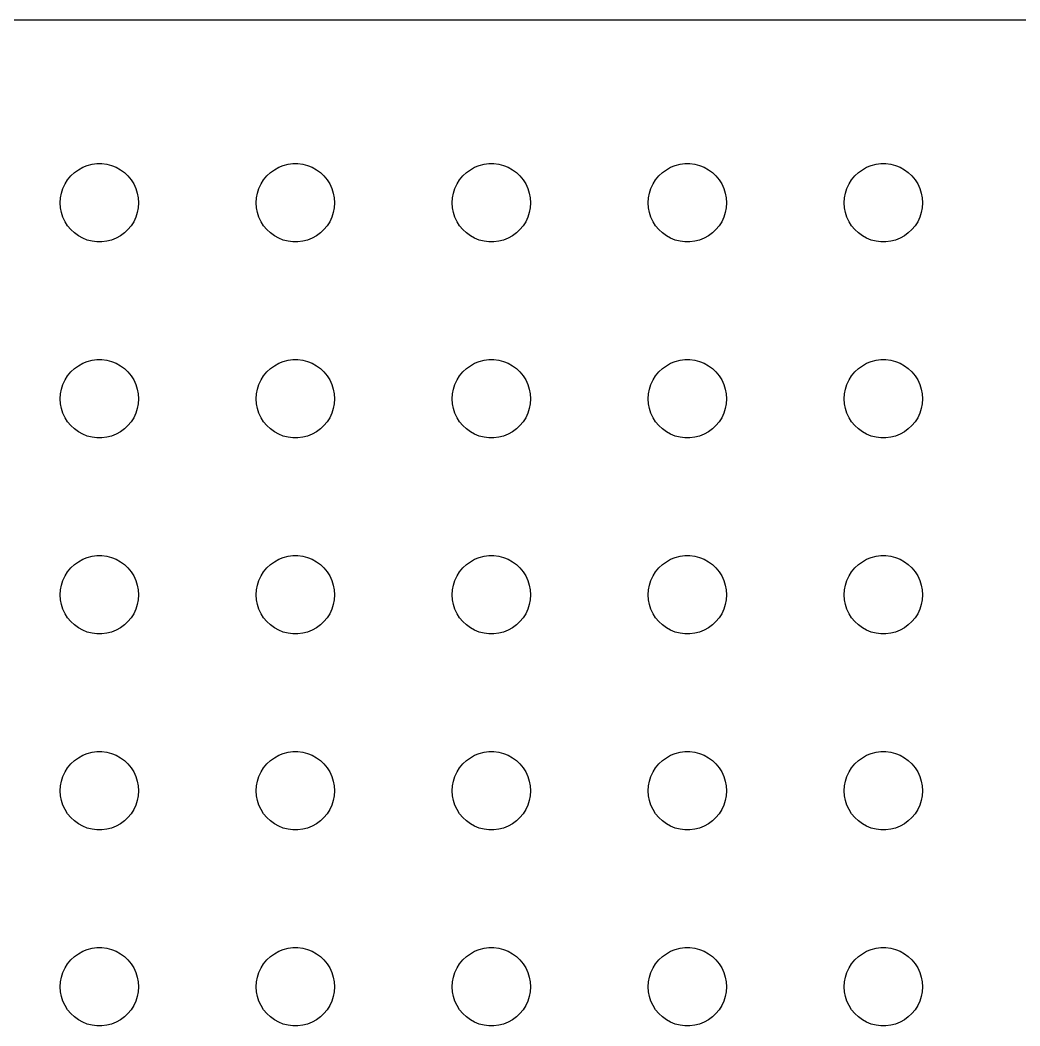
# Model space of a CAD drawing. Header units: metres. Extents: x -150 to 150, y -149 to 149.
# Drawn here: x 71.97 to 110.22, y 111 to 149.49 of the extents above; entities that cross this region are included whole.
import ezdxf

# ---------------------------------------------------------------- set-up
doc = ezdxf.new("R2010")
doc.units = ezdxf.units.M

msp = doc.modelspace()

# ---------------------------------------------------------------- linework, layer by layer
for p, q in [((144.814, 149.49), (-144.814, 149.49)), ((74.5365, 143.927), (74.7189, 143.973)), ((74.7189, 143.973), (74.9058, 143.997)), ((74.9058, 143.997), (75.0942, 143.997)), ((75.0942, 143.997), (75.2811, 143.973)), ((75.2811, 143.973), (75.4635, 143.927)), ((82.0365, 143.927), (82.2189, 143.973)), ((82.2189, 143.973), (82.4058, 143.997)), ((82.4058, 143.997), (82.5942, 143.997)), ((82.5942, 143.997), (82.7811, 143.973)), ((82.7811, 143.973), (82.9635, 143.927)), ((89.5365, 143.927), (89.7189, 143.973)), ((89.7189, 143.973), (89.9058, 143.997)), ((89.9058, 143.997), (90.0942, 143.997)), ((90.0942, 143.997), (90.2811, 143.973)), ((90.2811, 143.973), (90.4635, 143.927)), ((97.0365, 143.927), (97.2189, 143.973)), ((97.2189, 143.973), (97.4058, 143.997)), ((97.4058, 143.997), (97.5942, 143.997)), ((97.5942, 143.997), (97.7811, 143.973)), ((97.7811, 143.973), (97.9635, 143.927)), ((104.536, 143.927), (104.719, 143.973)), ((104.719, 143.973), (104.906, 143.997)), ((104.906, 143.997), (105.094, 143.997)), ((105.094, 143.997), (105.281, 143.973)), ((105.281, 143.973), (105.464, 143.927)), ((73.9065, 143.527), (74.0439, 143.656)), ((74.0439, 143.656), (74.1963, 143.766)), ((74.1963, 143.766), (74.3613, 143.857)), ((74.3613, 143.857), (74.5365, 143.927)), ((75.4635, 143.927), (75.6387, 143.857)), ((75.6387, 143.857), (75.8037, 143.766)), ((75.8037, 143.766), (75.9561, 143.656)), ((75.9561, 143.656), (76.0934, 143.527)), ((81.4065, 143.527), (81.5439, 143.656)), ((81.5439, 143.656), (81.6963, 143.766)), ((81.6963, 143.766), (81.8613, 143.857)), ((81.8613, 143.857), (82.0365, 143.927)), ((82.9635, 143.927), (83.1387, 143.857)), ((83.1387, 143.857), (83.3037, 143.766)), ((83.3037, 143.766), (83.4561, 143.656)), ((83.4561, 143.656), (83.5934, 143.527)), ((88.9065, 143.527), (89.0439, 143.656)), ((89.0439, 143.656), (89.1963, 143.766)), ((89.1963, 143.766), (89.3613, 143.857)), ((89.3613, 143.857), (89.5365, 143.927)), ((90.4635, 143.927), (90.6387, 143.857)), ((90.6387, 143.857), (90.8037, 143.766)), ((90.8037, 143.766), (90.9561, 143.656)), ((90.9561, 143.656), (91.0934, 143.527)), ((96.4065, 143.527), (96.5439, 143.656)), ((96.5439, 143.656), (96.6963, 143.766)), ((96.6963, 143.766), (96.8613, 143.857)), ((96.8613, 143.857), (97.0365, 143.927)), ((97.9635, 143.927), (98.1387, 143.857)), ((98.1387, 143.857), (98.3037, 143.766)), ((98.3037, 143.766), (98.4561, 143.656)), ((98.4561, 143.656), (98.5934, 143.527)), ((103.907, 143.527), (104.044, 143.656)), ((104.044, 143.656), (104.196, 143.766)), ((104.196, 143.766), (104.361, 143.857)), ((104.361, 143.857), (104.536, 143.927)), ((105.464, 143.927), (105.639, 143.857)), ((105.639, 143.857), (105.804, 143.766)), ((105.804, 143.766), (105.956, 143.656)), ((105.956, 143.656), (106.093, 143.527)), ((73.6053, 143.052), (73.6855, 143.223)), ((73.6855, 143.223), (73.7865, 143.382)), ((73.7865, 143.382), (73.9065, 143.527)), ((76.0934, 143.527), (76.2135, 143.382)), ((76.2135, 143.382), (76.3145, 143.223)), ((76.3145, 143.223), (76.3947, 143.052)), ((81.1053, 143.052), (81.1855, 143.223)), ((81.1855, 143.223), (81.2865, 143.382)), ((81.2865, 143.382), (81.4065, 143.527)), ((83.5934, 143.527), (83.7135, 143.382)), ((83.7135, 143.382), (83.8145, 143.223)), ((83.8145, 143.223), (83.8947, 143.052)), ((88.6053, 143.052), (88.6855, 143.223)), ((88.6855, 143.223), (88.7865, 143.382)), ((88.7865, 143.382), (88.9065, 143.527)), ((91.0934, 143.527), (91.2135, 143.382)), ((91.2135, 143.382), (91.3145, 143.223)), ((91.3145, 143.223), (91.3947, 143.052)), ((96.1053, 143.052), (96.1855, 143.223)), ((96.1855, 143.223), (96.2865, 143.382)), ((96.2865, 143.382), (96.4065, 143.527)), ((98.5934, 143.527), (98.7135, 143.382)), ((98.7135, 143.382), (98.8145, 143.223)), ((98.8145, 143.223), (98.8947, 143.052)), ((103.605, 143.052), (103.686, 143.223)), ((103.686, 143.223), (103.786, 143.382)), ((103.786, 143.382), (103.907, 143.527)), ((106.093, 143.527), (106.214, 143.382)), ((106.214, 143.382), (106.314, 143.223)), ((106.314, 143.223), (106.395, 143.052)), ((73.5118, 142.688), (73.5471, 142.873)), ((73.5471, 142.873), (73.6053, 143.052)), ((76.3947, 143.052), (76.4529, 142.873)), ((76.4529, 142.873), (76.4882, 142.688)), ((81.0118, 142.688), (81.0471, 142.873)), ((81.0471, 142.873), (81.1053, 143.052)), ((83.8947, 143.052), (83.9529, 142.873)), ((83.9529, 142.873), (83.9882, 142.688)), ((88.5118, 142.688), (88.5471, 142.873)), ((88.5471, 142.873), (88.6053, 143.052)), ((91.3947, 143.052), (91.4529, 142.873)), ((91.4529, 142.873), (91.4882, 142.688)), ((96.0118, 142.688), (96.0471, 142.873)), ((96.0471, 142.873), (96.1053, 143.052)), ((98.8947, 143.052), (98.9529, 142.873)), ((98.9529, 142.873), (98.9882, 142.688)), ((103.512, 142.688), (103.547, 142.873)), ((103.547, 142.873), (103.605, 143.052)), ((106.395, 143.052), (106.453, 142.873)), ((106.453, 142.873), (106.488, 142.688)), ((73.5, 142.5), (73.5118, 142.688)), ((73.5118, 142.312), (73.5, 142.5)), ((76.4882, 142.688), (76.5, 142.5)), ((76.5, 142.5), (76.4882, 142.312)), ((81, 142.5), (81.0118, 142.688)), ((81.0118, 142.312), (81, 142.5)), ((83.9882, 142.688), (84, 142.5)), ((84, 142.5), (83.9882, 142.312)), ((88.5, 142.5), (88.5118, 142.688)), ((88.5118, 142.312), (88.5, 142.5)), ((91.4882, 142.688), (91.5, 142.5)), ((91.5, 142.5), (91.4882, 142.312)), ((96, 142.5), (96.0118, 142.688)), ((96.0118, 142.312), (96, 142.5)), ((98.9882, 142.688), (99, 142.5)), ((99, 142.5), (98.9882, 142.312)), ((103.5, 142.5), (103.512, 142.688)), ((103.512, 142.312), (103.5, 142.5)), ((106.488, 142.688), (106.5, 142.5)), ((106.5, 142.5), (106.488, 142.312)), ((73.5471, 142.127), (73.5118, 142.312)), ((73.6053, 141.948), (73.5471, 142.127)), ((76.4529, 142.127), (76.3947, 141.948)), ((76.4882, 142.312), (76.4529, 142.127)), ((81.0471, 142.127), (81.0118, 142.312)), ((81.1053, 141.948), (81.0471, 142.127)), ((83.9529, 142.127), (83.8947, 141.948)), ((83.9882, 142.312), (83.9529, 142.127)), ((88.5471, 142.127), (88.5118, 142.312)), ((88.6053, 141.948), (88.5471, 142.127)), ((91.4529, 142.127), (91.3947, 141.948)), ((91.4882, 142.312), (91.4529, 142.127)), ((96.0471, 142.127), (96.0118, 142.312)), ((96.1053, 141.948), (96.0471, 142.127)), ((98.9529, 142.127), (98.8947, 141.948)), ((98.9882, 142.312), (98.9529, 142.127)), ((103.547, 142.127), (103.512, 142.312)), ((103.605, 141.948), (103.547, 142.127)), ((106.453, 142.127), (106.395, 141.948)), ((106.488, 142.312), (106.453, 142.127)), ((73.6855, 141.777), (73.6053, 141.948)), ((73.7865, 141.618), (73.6855, 141.777)), ((76.3145, 141.777), (76.2135, 141.618)), ((76.3947, 141.948), (76.3145, 141.777)), ((81.1855, 141.777), (81.1053, 141.948)), ((81.2865, 141.618), (81.1855, 141.777)), ((83.8145, 141.777), (83.7135, 141.618)), ((83.8947, 141.948), (83.8145, 141.777)), ((88.6855, 141.777), (88.6053, 141.948)), ((88.7865, 141.618), (88.6855, 141.777)), ((91.3145, 141.777), (91.2135, 141.618)), ((91.3947, 141.948), (91.3145, 141.777)), ((96.1855, 141.777), (96.1053, 141.948)), ((96.2865, 141.618), (96.1855, 141.777)), ((98.8145, 141.777), (98.7135, 141.618)), ((98.8947, 141.948), (98.8145, 141.777)), ((103.686, 141.777), (103.605, 141.948)), ((103.786, 141.618), (103.686, 141.777)), ((106.314, 141.777), (106.214, 141.618)), ((106.395, 141.948), (106.314, 141.777)), ((73.9065, 141.473), (73.7865, 141.618)), ((74.0439, 141.344), (73.9065, 141.473)), ((74.1963, 141.234), (74.0439, 141.344)), ((75.9561, 141.344), (75.8037, 141.234)), ((76.0934, 141.473), (75.9561, 141.344)), ((76.2135, 141.618), (76.0934, 141.473)), ((81.4065, 141.473), (81.2865, 141.618)), ((81.5439, 141.344), (81.4065, 141.473)), ((81.6963, 141.234), (81.5439, 141.344)), ((83.4561, 141.344), (83.3037, 141.234)), ((83.5934, 141.473), (83.4561, 141.344)), ((83.7135, 141.618), (83.5934, 141.473)), ((88.9065, 141.473), (88.7865, 141.618)), ((89.0439, 141.344), (88.9065, 141.473)), ((89.1963, 141.234), (89.0439, 141.344)), ((90.9561, 141.344), (90.8037, 141.234)), ((91.0934, 141.473), (90.9561, 141.344)), ((91.2135, 141.618), (91.0934, 141.473)), ((96.4065, 141.473), (96.2865, 141.618)), ((96.5439, 141.344), (96.4065, 141.473)), ((96.6963, 141.234), (96.5439, 141.344)), ((98.4561, 141.344), (98.3037, 141.234)), ((98.5934, 141.473), (98.4561, 141.344)), ((98.7135, 141.618), (98.5934, 141.473)), ((103.907, 141.473), (103.786, 141.618)), ((104.044, 141.344), (103.907, 141.473)), ((104.196, 141.234), (104.044, 141.344)), ((105.956, 141.344), (105.804, 141.234)), ((106.093, 141.473), (105.956, 141.344)), ((106.214, 141.618), (106.093, 141.473)), ((74.3613, 141.143), (74.1963, 141.234)), ((74.5365, 141.073), (74.3613, 141.143)), ((74.7189, 141.027), (74.5365, 141.073)), ((74.9058, 141.003), (74.7189, 141.027)), ((75.0942, 141.003), (74.9058, 141.003)), ((75.2811, 141.027), (75.0942, 141.003)), ((75.4635, 141.073), (75.2811, 141.027)), ((75.6387, 141.143), (75.4635, 141.073)), ((75.8037, 141.234), (75.6387, 141.143)), ((81.8613, 141.143), (81.6963, 141.234)), ((82.0365, 141.073), (81.8613, 141.143)), ((82.2189, 141.027), (82.0365, 141.073)), ((82.4058, 141.003), (82.2189, 141.027)), ((82.5942, 141.003), (82.4058, 141.003)), ((82.7811, 141.027), (82.5942, 141.003)), ((82.9635, 141.073), (82.7811, 141.027)), ((83.1387, 141.143), (82.9635, 141.073)), ((83.3037, 141.234), (83.1387, 141.143)), ((89.3613, 141.143), (89.1963, 141.234)), ((89.5365, 141.073), (89.3613, 141.143)), ((89.7189, 141.027), (89.5365, 141.073)), ((89.9058, 141.003), (89.7189, 141.027)), ((90.0942, 141.003), (89.9058, 141.003)), ((90.2811, 141.027), (90.0942, 141.003)), ((90.4635, 141.073), (90.2811, 141.027)), ((90.6387, 141.143), (90.4635, 141.073)), ((90.8037, 141.234), (90.6387, 141.143)), ((96.8613, 141.143), (96.6963, 141.234)), ((97.0365, 141.073), (96.8613, 141.143)), ((97.2189, 141.027), (97.0365, 141.073)), ((97.4058, 141.003), (97.2189, 141.027)), ((97.5942, 141.003), (97.4058, 141.003)), ((97.7811, 141.027), (97.5942, 141.003)), ((97.9635, 141.073), (97.7811, 141.027)), ((98.1387, 141.143), (97.9635, 141.073)), ((98.3037, 141.234), (98.1387, 141.143)), ((104.361, 141.143), (104.196, 141.234)), ((104.536, 141.073), (104.361, 141.143)), ((104.719, 141.027), (104.536, 141.073)), ((104.906, 141.003), (104.719, 141.027)), ((105.094, 141.003), (104.906, 141.003)), ((105.281, 141.027), (105.094, 141.003)), ((105.464, 141.073), (105.281, 141.027)), ((105.639, 141.143), (105.464, 141.073)), ((105.804, 141.234), (105.639, 141.143)), ((74.0439, 136.156), (74.1963, 136.266)), ((74.1963, 136.266), (74.3613, 136.357)), ((74.3613, 136.357), (74.5365, 136.427)), ((74.5365, 136.427), (74.7189, 136.473)), ((74.7189, 136.473), (74.9058, 136.497)), ((74.9058, 136.497), (75.0942, 136.497)), ((75.0942, 136.497), (75.2811, 136.473)), ((75.2811, 136.473), (75.4635, 136.427)), ((75.4635, 136.427), (75.6387, 136.357)), ((75.6387, 136.357), (75.8037, 136.266)), ((75.8037, 136.266), (75.9561, 136.156)), ((81.5439, 136.156), (81.6963, 136.266)), ((81.6963, 136.266), (81.8613, 136.357)), ((81.8613, 136.357), (82.0365, 136.427)), ((82.0365, 136.427), (82.2189, 136.473)), ((82.2189, 136.473), (82.4058, 136.497)), ((82.4058, 136.497), (82.5942, 136.497)), ((82.5942, 136.497), (82.7811, 136.473)), ((82.7811, 136.473), (82.9635, 136.427)), ((82.9635, 136.427), (83.1387, 136.357)), ((83.1387, 136.357), (83.3037, 136.266)), ((83.3037, 136.266), (83.4561, 136.156)), ((89.0439, 136.156), (89.1963, 136.266)), ((89.1963, 136.266), (89.3613, 136.357)), ((89.3613, 136.357), (89.5365, 136.427)), ((89.5365, 136.427), (89.7189, 136.473)), ((89.7189, 136.473), (89.9058, 136.497)), ((89.9058, 136.497), (90.0942, 136.497)), ((90.0942, 136.497), (90.2811, 136.473)), ((90.2811, 136.473), (90.4635, 136.427)), ((90.4635, 136.427), (90.6387, 136.357)), ((90.6387, 136.357), (90.8037, 136.266)), ((90.8037, 136.266), (90.9561, 136.156)), ((96.5439, 136.156), (96.6963, 136.266)), ((96.6963, 136.266), (96.8613, 136.357)), ((96.8613, 136.357), (97.0365, 136.427)), ((97.0365, 136.427), (97.2189, 136.473)), ((97.2189, 136.473), (97.4058, 136.497)), ((97.4058, 136.497), (97.5942, 136.497)), ((97.5942, 136.497), (97.7811, 136.473)), ((97.7811, 136.473), (97.9635, 136.427)), ((97.9635, 136.427), (98.1387, 136.357)), ((98.1387, 136.357), (98.3037, 136.266)), ((98.3037, 136.266), (98.4561, 136.156)), ((104.044, 136.156), (104.196, 136.266)), ((104.196, 136.266), (104.361, 136.357)), ((104.361, 136.357), (104.536, 136.427)), ((104.536, 136.427), (104.719, 136.473)), ((104.719, 136.473), (104.906, 136.497)), ((104.906, 136.497), (105.094, 136.497)), ((105.094, 136.497), (105.281, 136.473)), ((105.281, 136.473), (105.464, 136.427)), ((105.464, 136.427), (105.639, 136.357)), ((105.639, 136.357), (105.804, 136.266)), ((105.804, 136.266), (105.956, 136.156)), ((73.6855, 135.723), (73.7865, 135.882)), ((73.7865, 135.882), (73.9065, 136.027)), ((73.9065, 136.027), (74.0439, 136.156)), ((75.9561, 136.156), (76.0934, 136.027)), ((76.0934, 136.027), (76.2135, 135.882)), ((76.2135, 135.882), (76.3145, 135.723)), ((81.1855, 135.723), (81.2865, 135.882)), ((81.2865, 135.882), (81.4065, 136.027)), ((81.4065, 136.027), (81.5439, 136.156)), ((83.4561, 136.156), (83.5934, 136.027)), ((83.5934, 136.027), (83.7135, 135.882)), ((83.7135, 135.882), (83.8145, 135.723)), ((88.6855, 135.723), (88.7865, 135.882)), ((88.7865, 135.882), (88.9065, 136.027)), ((88.9065, 136.027), (89.0439, 136.156)), ((90.9561, 136.156), (91.0934, 136.027)), ((91.0934, 136.027), (91.2135, 135.882)), ((91.2135, 135.882), (91.3145, 135.723)), ((96.1855, 135.723), (96.2865, 135.882)), ((96.2865, 135.882), (96.4065, 136.027)), ((96.4065, 136.027), (96.5439, 136.156)), ((98.4561, 136.156), (98.5934, 136.027)), ((98.5934, 136.027), (98.7135, 135.882)), ((98.7135, 135.882), (98.8145, 135.723)), ((103.686, 135.723), (103.786, 135.882)), ((103.786, 135.882), (103.907, 136.027)), ((103.907, 136.027), (104.044, 136.156)), ((105.956, 136.156), (106.093, 136.027)), ((106.093, 136.027), (106.214, 135.882)), ((106.214, 135.882), (106.314, 135.723)), ((73.5471, 135.373), (73.6053, 135.552)), ((73.6053, 135.552), (73.6855, 135.723)), ((76.3145, 135.723), (76.3947, 135.552)), ((76.3947, 135.552), (76.4529, 135.373)), ((81.0471, 135.373), (81.1053, 135.552)), ((81.1053, 135.552), (81.1855, 135.723)), ((83.8145, 135.723), (83.8947, 135.552)), ((83.8947, 135.552), (83.9529, 135.373)), ((88.5471, 135.373), (88.6053, 135.552)), ((88.6053, 135.552), (88.6855, 135.723)), ((91.3145, 135.723), (91.3947, 135.552)), ((91.3947, 135.552), (91.4529, 135.373)), ((96.0471, 135.373), (96.1053, 135.552)), ((96.1053, 135.552), (96.1855, 135.723)), ((98.8145, 135.723), (98.8947, 135.552)), ((98.8947, 135.552), (98.9529, 135.373)), ((103.547, 135.373), (103.605, 135.552)), ((103.605, 135.552), (103.686, 135.723)), ((106.314, 135.723), (106.395, 135.552)), ((106.395, 135.552), (106.453, 135.373)), ((73.5, 135), (73.5118, 135.188)), ((73.5118, 135.188), (73.5471, 135.373)), ((76.4529, 135.373), (76.4882, 135.188)), ((76.4882, 135.188), (76.5, 135)), ((81, 135), (81.0118, 135.188)), ((81.0118, 135.188), (81.0471, 135.373)), ((83.9529, 135.373), (83.9882, 135.188)), ((83.9882, 135.188), (84, 135)), ((88.5, 135), (88.5118, 135.188)), ((88.5118, 135.188), (88.5471, 135.373)), ((91.4529, 135.373), (91.4882, 135.188)), ((91.4882, 135.188), (91.5, 135)), ((96, 135), (96.0118, 135.188)), ((96.0118, 135.188), (96.0471, 135.373)), ((98.9529, 135.373), (98.9882, 135.188)), ((98.9882, 135.188), (99, 135)), ((103.5, 135), (103.512, 135.188)), ((103.512, 135.188), (103.547, 135.373)), ((106.453, 135.373), (106.488, 135.188)), ((106.488, 135.188), (106.5, 135)), ((73.5118, 134.812), (73.5, 135)), ((73.5471, 134.627), (73.5118, 134.812)), ((76.4882, 134.812), (76.4529, 134.627)), ((76.5, 135), (76.4882, 134.812)), ((81.0118, 134.812), (81, 135)), ((81.0471, 134.627), (81.0118, 134.812)), ((83.9882, 134.812), (83.9529, 134.627)), ((84, 135), (83.9882, 134.812)), ((88.5118, 134.812), (88.5, 135)), ((88.5471, 134.627), (88.5118, 134.812)), ((91.4882, 134.812), (91.4529, 134.627)), ((91.5, 135), (91.4882, 134.812)), ((96.0118, 134.812), (96, 135)), ((96.0471, 134.627), (96.0118, 134.812)), ((98.9882, 134.812), (98.9529, 134.627)), ((99, 135), (98.9882, 134.812)), ((103.512, 134.812), (103.5, 135)), ((103.547, 134.627), (103.512, 134.812)), ((106.488, 134.812), (106.453, 134.627)), ((106.5, 135), (106.488, 134.812)), ((73.6053, 134.448), (73.5471, 134.627)), ((73.6855, 134.277), (73.6053, 134.448)), ((76.3947, 134.448), (76.3145, 134.277)), ((76.4529, 134.627), (76.3947, 134.448)), ((81.1053, 134.448), (81.0471, 134.627)), ((81.1855, 134.277), (81.1053, 134.448)), ((83.8947, 134.448), (83.8145, 134.277)), ((83.9529, 134.627), (83.8947, 134.448)), ((88.6053, 134.448), (88.5471, 134.627)), ((88.6855, 134.277), (88.6053, 134.448)), ((91.3947, 134.448), (91.3145, 134.277)), ((91.4529, 134.627), (91.3947, 134.448)), ((96.1053, 134.448), (96.0471, 134.627)), ((96.1855, 134.277), (96.1053, 134.448)), ((98.8947, 134.448), (98.8145, 134.277)), ((98.9529, 134.627), (98.8947, 134.448)), ((103.605, 134.448), (103.547, 134.627)), ((103.686, 134.277), (103.605, 134.448)), ((106.395, 134.448), (106.314, 134.277)), ((106.453, 134.627), (106.395, 134.448)), ((73.7865, 134.118), (73.6855, 134.277)), ((73.9065, 133.973), (73.7865, 134.118)), ((74.0439, 133.844), (73.9065, 133.973)), ((76.0934, 133.973), (75.9561, 133.844)), ((76.2135, 134.118), (76.0934, 133.973)), ((76.3145, 134.277), (76.2135, 134.118)), ((81.2865, 134.118), (81.1855, 134.277)), ((81.4065, 133.973), (81.2865, 134.118)), ((81.5439, 133.844), (81.4065, 133.973)), ((83.5934, 133.973), (83.4561, 133.844)), ((83.7135, 134.118), (83.5934, 133.973)), ((83.8145, 134.277), (83.7135, 134.118)), ((88.7865, 134.118), (88.6855, 134.277)), ((88.9065, 133.973), (88.7865, 134.118)), ((89.0439, 133.844), (88.9065, 133.973)), ((91.0934, 133.973), (90.9561, 133.844)), ((91.2135, 134.118), (91.0934, 133.973)), ((91.3145, 134.277), (91.2135, 134.118)), ((96.2865, 134.118), (96.1855, 134.277)), ((96.4065, 133.973), (96.2865, 134.118)), ((96.5439, 133.844), (96.4065, 133.973)), ((98.5934, 133.973), (98.4561, 133.844)), ((98.7135, 134.118), (98.5934, 133.973)), ((98.8145, 134.277), (98.7135, 134.118)), ((103.786, 134.118), (103.686, 134.277)), ((103.907, 133.973), (103.786, 134.118)), ((104.044, 133.844), (103.907, 133.973)), ((106.093, 133.973), (105.956, 133.844)), ((106.214, 134.118), (106.093, 133.973)), ((106.314, 134.277), (106.214, 134.118)), ((74.1963, 133.734), (74.0439, 133.844)), ((74.3613, 133.643), (74.1963, 133.734)), ((74.5365, 133.573), (74.3613, 133.643)), ((74.7189, 133.527), (74.5365, 133.573)), ((75.4635, 133.573), (75.2811, 133.527)), ((75.6387, 133.643), (75.4635, 133.573)), ((75.8037, 133.734), (75.6387, 133.643)), ((75.9561, 133.844), (75.8037, 133.734)), ((81.6963, 133.734), (81.5439, 133.844)), ((81.8613, 133.643), (81.6963, 133.734)), ((82.0365, 133.573), (81.8613, 133.643)), ((82.2189, 133.527), (82.0365, 133.573)), ((82.9635, 133.573), (82.7811, 133.527)), ((83.1387, 133.643), (82.9635, 133.573)), ((83.3037, 133.734), (83.1387, 133.643)), ((83.4561, 133.844), (83.3037, 133.734)), ((89.1963, 133.734), (89.0439, 133.844)), ((89.3613, 133.643), (89.1963, 133.734)), ((89.5365, 133.573), (89.3613, 133.643)), ((89.7189, 133.527), (89.5365, 133.573)), ((90.4635, 133.573), (90.2811, 133.527)), ((90.6387, 133.643), (90.4635, 133.573)), ((90.8037, 133.734), (90.6387, 133.643)), ((90.9561, 133.844), (90.8037, 133.734)), ((96.6963, 133.734), (96.5439, 133.844)), ((96.8613, 133.643), (96.6963, 133.734)), ((97.0365, 133.573), (96.8613, 133.643)), ((97.2189, 133.527), (97.0365, 133.573)), ((97.9635, 133.573), (97.7811, 133.527)), ((98.1387, 133.643), (97.9635, 133.573)), ((98.3037, 133.734), (98.1387, 133.643)), ((98.4561, 133.844), (98.3037, 133.734)), ((104.196, 133.734), (104.044, 133.844)), ((104.361, 133.643), (104.196, 133.734)), ((104.536, 133.573), (104.361, 133.643)), ((104.719, 133.527), (104.536, 133.573)), ((105.464, 133.573), (105.281, 133.527)), ((105.639, 133.643), (105.464, 133.573)), ((105.804, 133.734), (105.639, 133.643)), ((105.956, 133.844), (105.804, 133.734)), ((74.9058, 133.503), (74.7189, 133.527)), ((75.0942, 133.503), (74.9058, 133.503)), ((75.2811, 133.527), (75.0942, 133.503)), ((82.4058, 133.503), (82.2189, 133.527)), ((82.5942, 133.503), (82.4058, 133.503)), ((82.7811, 133.527), (82.5942, 133.503)), ((89.9058, 133.503), (89.7189, 133.527)), ((90.0942, 133.503), (89.9058, 133.503)), ((90.2811, 133.527), (90.0942, 133.503)), ((97.4058, 133.503), (97.2189, 133.527)), ((97.5942, 133.503), (97.4058, 133.503)), ((97.7811, 133.527), (97.5942, 133.503)), ((104.906, 133.503), (104.719, 133.527)), ((105.094, 133.503), (104.906, 133.503)), ((105.281, 133.527), (105.094, 133.503)), ((74.5365, 128.927), (74.7189, 128.973)), ((74.7189, 128.973), (74.9058, 128.997)), ((74.9058, 128.997), (75.0942, 128.997)), ((75.0942, 128.997), (75.2811, 128.973)), ((75.2811, 128.973), (75.4635, 128.927)), ((82.0365, 128.927), (82.2189, 128.973)), ((82.2189, 128.973), (82.4058, 128.997)), ((82.4058, 128.997), (82.5942, 128.997)), ((82.5942, 128.997), (82.7811, 128.973)), ((82.7811, 128.973), (82.9635, 128.927)), ((89.5365, 128.927), (89.7189, 128.973)), ((89.7189, 128.973), (89.9058, 128.997)), ((89.9058, 128.997), (90.0942, 128.997)), ((90.0942, 128.997), (90.2811, 128.973)), ((90.2811, 128.973), (90.4635, 128.927)), ((97.0365, 128.927), (97.2189, 128.973)), ((97.2189, 128.973), (97.4058, 128.997)), ((97.4058, 128.997), (97.5942, 128.997)), ((97.5942, 128.997), (97.7811, 128.973)), ((97.7811, 128.973), (97.9635, 128.927)), ((104.536, 128.927), (104.719, 128.973)), ((104.719, 128.973), (104.906, 128.997)), ((104.906, 128.997), (105.094, 128.997)), ((105.094, 128.997), (105.281, 128.973)), ((105.281, 128.973), (105.464, 128.927)), ((73.9065, 128.527), (74.0439, 128.656)), ((74.0439, 128.656), (74.1963, 128.766)), ((74.1963, 128.766), (74.3613, 128.857)), ((74.3613, 128.857), (74.5365, 128.927)), ((75.4635, 128.927), (75.6387, 128.857)), ((75.6387, 128.857), (75.8037, 128.766)), ((75.8037, 128.766), (75.9561, 128.656)), ((75.9561, 128.656), (76.0934, 128.527)), ((81.4065, 128.527), (81.5439, 128.656)), ((81.5439, 128.656), (81.6963, 128.766)), ((81.6963, 128.766), (81.8613, 128.857)), ((81.8613, 128.857), (82.0365, 128.927)), ((82.9635, 128.927), (83.1387, 128.857)), ((83.1387, 128.857), (83.3037, 128.766)), ((83.3037, 128.766), (83.4561, 128.656)), ((83.4561, 128.656), (83.5934, 128.527)), ((88.9065, 128.527), (89.0439, 128.656)), ((89.0439, 128.656), (89.1963, 128.766)), ((89.1963, 128.766), (89.3613, 128.857)), ((89.3613, 128.857), (89.5365, 128.927)), ((90.4635, 128.927), (90.6387, 128.857)), ((90.6387, 128.857), (90.8037, 128.766)), ((90.8037, 128.766), (90.9561, 128.656)), ((90.9561, 128.656), (91.0934, 128.527)), ((96.4065, 128.527), (96.5439, 128.656)), ((96.5439, 128.656), (96.6963, 128.766)), ((96.6963, 128.766), (96.8613, 128.857)), ((96.8613, 128.857), (97.0365, 128.927)), ((97.9635, 128.927), (98.1387, 128.857)), ((98.1387, 128.857), (98.3037, 128.766)), ((98.3037, 128.766), (98.4561, 128.656)), ((98.4561, 128.656), (98.5934, 128.527)), ((103.907, 128.527), (104.044, 128.656)), ((104.044, 128.656), (104.196, 128.766)), ((104.196, 128.766), (104.361, 128.857)), ((104.361, 128.857), (104.536, 128.927)), ((105.464, 128.927), (105.639, 128.857)), ((105.639, 128.857), (105.804, 128.766)), ((105.804, 128.766), (105.956, 128.656)), ((105.956, 128.656), (106.093, 128.527)), ((73.6053, 128.052), (73.6855, 128.223)), ((73.6855, 128.223), (73.7865, 128.382)), ((73.7865, 128.382), (73.9065, 128.527)), ((76.0934, 128.527), (76.2135, 128.382)), ((76.2135, 128.382), (76.3145, 128.223)), ((76.3145, 128.223), (76.3947, 128.052)), ((81.1053, 128.052), (81.1855, 128.223)), ((81.1855, 128.223), (81.2865, 128.382)), ((81.2865, 128.382), (81.4065, 128.527)), ((83.5934, 128.527), (83.7135, 128.382)), ((83.7135, 128.382), (83.8145, 128.223)), ((83.8145, 128.223), (83.8947, 128.052)), ((88.6053, 128.052), (88.6855, 128.223)), ((88.6855, 128.223), (88.7865, 128.382)), ((88.7865, 128.382), (88.9065, 128.527)), ((91.0934, 128.527), (91.2135, 128.382)), ((91.2135, 128.382), (91.3145, 128.223)), ((91.3145, 128.223), (91.3947, 128.052)), ((96.1053, 128.052), (96.1855, 128.223)), ((96.1855, 128.223), (96.2865, 128.382)), ((96.2865, 128.382), (96.4065, 128.527)), ((98.5934, 128.527), (98.7135, 128.382)), ((98.7135, 128.382), (98.8145, 128.223)), ((98.8145, 128.223), (98.8947, 128.052)), ((103.605, 128.052), (103.686, 128.223)), ((103.686, 128.223), (103.786, 128.382)), ((103.786, 128.382), (103.907, 128.527)), ((106.093, 128.527), (106.214, 128.382)), ((106.214, 128.382), (106.314, 128.223)), ((106.314, 128.223), (106.395, 128.052)), ((73.5118, 127.688), (73.5471, 127.873)), ((73.5471, 127.873), (73.6053, 128.052)), ((76.3947, 128.052), (76.4529, 127.873)), ((76.4529, 127.873), (76.4882, 127.688)), ((81.0118, 127.688), (81.0471, 127.873)), ((81.0471, 127.873), (81.1053, 128.052)), ((83.8947, 128.052), (83.9529, 127.873)), ((83.9529, 127.873), (83.9882, 127.688)), ((88.5118, 127.688), (88.5471, 127.873)), ((88.5471, 127.873), (88.6053, 128.052)), ((91.3947, 128.052), (91.4529, 127.873)), ((91.4529, 127.873), (91.4882, 127.688)), ((96.0118, 127.688), (96.0471, 127.873)), ((96.0471, 127.873), (96.1053, 128.052)), ((98.8947, 128.052), (98.9529, 127.873)), ((98.9529, 127.873), (98.9882, 127.688)), ((103.512, 127.688), (103.547, 127.873)), ((103.547, 127.873), (103.605, 128.052)), ((106.395, 128.052), (106.453, 127.873)), ((106.453, 127.873), (106.488, 127.688)), ((73.5, 127.5), (73.5118, 127.688)), ((73.5118, 127.312), (73.5, 127.5)), ((76.4882, 127.688), (76.5, 127.5)), ((76.5, 127.5), (76.4882, 127.312)), ((81, 127.5), (81.0118, 127.688)), ((81.0118, 127.312), (81, 127.5)), ((83.9882, 127.688), (84, 127.5)), ((84, 127.5), (83.9882, 127.312)), ((88.5, 127.5), (88.5118, 127.688)), ((88.5118, 127.312), (88.5, 127.5)), ((91.4882, 127.688), (91.5, 127.5)), ((91.5, 127.5), (91.4882, 127.312)), ((96, 127.5), (96.0118, 127.688)), ((96.0118, 127.312), (96, 127.5)), ((98.9882, 127.688), (99, 127.5)), ((99, 127.5), (98.9882, 127.312)), ((103.5, 127.5), (103.512, 127.688)), ((103.512, 127.312), (103.5, 127.5)), ((106.488, 127.688), (106.5, 127.5)), ((106.5, 127.5), (106.488, 127.312)), ((73.5471, 127.127), (73.5118, 127.312)), ((73.6053, 126.948), (73.5471, 127.127)), ((76.4529, 127.127), (76.3947, 126.948)), ((76.4882, 127.312), (76.4529, 127.127)), ((81.0471, 127.127), (81.0118, 127.312)), ((81.1053, 126.948), (81.0471, 127.127)), ((83.9529, 127.127), (83.8947, 126.948)), ((83.9882, 127.312), (83.9529, 127.127)), ((88.5471, 127.127), (88.5118, 127.312)), ((88.6053, 126.948), (88.5471, 127.127)), ((91.4529, 127.127), (91.3947, 126.948)), ((91.4882, 127.312), (91.4529, 127.127)), ((96.0471, 127.127), (96.0118, 127.312)), ((96.1053, 126.948), (96.0471, 127.127)), ((98.9529, 127.127), (98.8947, 126.948)), ((98.9882, 127.312), (98.9529, 127.127)), ((103.547, 127.127), (103.512, 127.312)), ((103.605, 126.948), (103.547, 127.127)), ((106.453, 127.127), (106.395, 126.948)), ((106.488, 127.312), (106.453, 127.127)), ((73.6855, 126.777), (73.6053, 126.948)), ((73.7865, 126.618), (73.6855, 126.777)), ((76.3145, 126.777), (76.2135, 126.618)), ((76.3947, 126.948), (76.3145, 126.777)), ((81.1855, 126.777), (81.1053, 126.948)), ((81.2865, 126.618), (81.1855, 126.777)), ((83.8145, 126.777), (83.7135, 126.618)), ((83.8947, 126.948), (83.8145, 126.777)), ((88.6855, 126.777), (88.6053, 126.948)), ((88.7865, 126.618), (88.6855, 126.777)), ((91.3145, 126.777), (91.2135, 126.618)), ((91.3947, 126.948), (91.3145, 126.777)), ((96.1855, 126.777), (96.1053, 126.948)), ((96.2865, 126.618), (96.1855, 126.777)), ((98.8145, 126.777), (98.7135, 126.618)), ((98.8947, 126.948), (98.8145, 126.777)), ((103.686, 126.777), (103.605, 126.948)), ((103.786, 126.618), (103.686, 126.777)), ((106.314, 126.777), (106.214, 126.618)), ((106.395, 126.948), (106.314, 126.777)), ((73.9065, 126.473), (73.7865, 126.618)), ((74.0439, 126.344), (73.9065, 126.473)), ((74.1963, 126.234), (74.0439, 126.344)), ((75.9561, 126.344), (75.8037, 126.234)), ((76.0934, 126.473), (75.9561, 126.344)), ((76.2135, 126.618), (76.0934, 126.473)), ((81.4065, 126.473), (81.2865, 126.618)), ((81.5439, 126.344), (81.4065, 126.473)), ((81.6963, 126.234), (81.5439, 126.344)), ((83.4561, 126.344), (83.3037, 126.234)), ((83.5934, 126.473), (83.4561, 126.344)), ((83.7135, 126.618), (83.5934, 126.473)), ((88.9065, 126.473), (88.7865, 126.618)), ((89.0439, 126.344), (88.9065, 126.473)), ((89.1963, 126.234), (89.0439, 126.344)), ((90.9561, 126.344), (90.8037, 126.234)), ((91.0934, 126.473), (90.9561, 126.344)), ((91.2135, 126.618), (91.0934, 126.473)), ((96.4065, 126.473), (96.2865, 126.618)), ((96.5439, 126.344), (96.4065, 126.473)), ((96.6963, 126.234), (96.5439, 126.344)), ((98.4561, 126.344), (98.3037, 126.234)), ((98.5934, 126.473), (98.4561, 126.344)), ((98.7135, 126.618), (98.5934, 126.473)), ((103.907, 126.473), (103.786, 126.618)), ((104.044, 126.344), (103.907, 126.473)), ((104.196, 126.234), (104.044, 126.344)), ((105.956, 126.344), (105.804, 126.234)), ((106.093, 126.473), (105.956, 126.344)), ((106.214, 126.618), (106.093, 126.473)), ((74.3613, 126.143), (74.1963, 126.234)), ((74.5365, 126.073), (74.3613, 126.143)), ((74.7189, 126.027), (74.5365, 126.073)), ((74.9058, 126.003), (74.7189, 126.027)), ((75.0942, 126.003), (74.9058, 126.003)), ((75.2811, 126.027), (75.0942, 126.003)), ((75.4635, 126.073), (75.2811, 126.027)), ((75.6387, 126.143), (75.4635, 126.073)), ((75.8037, 126.234), (75.6387, 126.143)), ((81.8613, 126.143), (81.6963, 126.234)), ((82.0365, 126.073), (81.8613, 126.143)), ((82.2189, 126.027), (82.0365, 126.073)), ((82.4058, 126.003), (82.2189, 126.027)), ((82.5942, 126.003), (82.4058, 126.003)), ((82.7811, 126.027), (82.5942, 126.003)), ((82.9635, 126.073), (82.7811, 126.027)), ((83.1387, 126.143), (82.9635, 126.073)), ((83.3037, 126.234), (83.1387, 126.143)), ((89.3613, 126.143), (89.1963, 126.234)), ((89.5365, 126.073), (89.3613, 126.143)), ((89.7189, 126.027), (89.5365, 126.073)), ((89.9058, 126.003), (89.7189, 126.027)), ((90.0942, 126.003), (89.9058, 126.003)), ((90.2811, 126.027), (90.0942, 126.003)), ((90.4635, 126.073), (90.2811, 126.027)), ((90.6387, 126.143), (90.4635, 126.073)), ((90.8037, 126.234), (90.6387, 126.143)), ((96.8613, 126.143), (96.6963, 126.234)), ((97.0365, 126.073), (96.8613, 126.143)), ((97.2189, 126.027), (97.0365, 126.073)), ((97.4058, 126.003), (97.2189, 126.027)), ((97.5942, 126.003), (97.4058, 126.003)), ((97.7811, 126.027), (97.5942, 126.003)), ((97.9635, 126.073), (97.7811, 126.027)), ((98.1387, 126.143), (97.9635, 126.073)), ((98.3037, 126.234), (98.1387, 126.143)), ((104.361, 126.143), (104.196, 126.234)), ((104.536, 126.073), (104.361, 126.143)), ((104.719, 126.027), (104.536, 126.073)), ((104.906, 126.003), (104.719, 126.027)), ((105.094, 126.003), (104.906, 126.003)), ((105.281, 126.027), (105.094, 126.003)), ((105.464, 126.073), (105.281, 126.027)), ((105.639, 126.143), (105.464, 126.073)), ((105.804, 126.234), (105.639, 126.143)), ((74.0439, 121.156), (74.1963, 121.266)), ((74.1963, 121.266), (74.3613, 121.357)), ((74.3613, 121.357), (74.5365, 121.427)), ((74.5365, 121.427), (74.7189, 121.473)), ((74.7189, 121.473), (74.9058, 121.497)), ((74.9058, 121.497), (75.0942, 121.497)), ((75.0942, 121.497), (75.2811, 121.473)), ((75.2811, 121.473), (75.4635, 121.427)), ((75.4635, 121.427), (75.6387, 121.357)), ((75.6387, 121.357), (75.8037, 121.266)), ((75.8037, 121.266), (75.9561, 121.156)), ((81.5439, 121.156), (81.6963, 121.266)), ((81.6963, 121.266), (81.8613, 121.357)), ((81.8613, 121.357), (82.0365, 121.427)), ((82.0365, 121.427), (82.2189, 121.473)), ((82.2189, 121.473), (82.4058, 121.497)), ((82.4058, 121.497), (82.5942, 121.497)), ((82.5942, 121.497), (82.7811, 121.473)), ((82.7811, 121.473), (82.9635, 121.427)), ((82.9635, 121.427), (83.1387, 121.357)), ((83.1387, 121.357), (83.3037, 121.266)), ((83.3037, 121.266), (83.4561, 121.156)), ((89.0439, 121.156), (89.1963, 121.266)), ((89.1963, 121.266), (89.3613, 121.357)), ((89.3613, 121.357), (89.5365, 121.427)), ((89.5365, 121.427), (89.7189, 121.473)), ((89.7189, 121.473), (89.9058, 121.497)), ((89.9058, 121.497), (90.0942, 121.497)), ((90.0942, 121.497), (90.2811, 121.473)), ((90.2811, 121.473), (90.4635, 121.427)), ((90.4635, 121.427), (90.6387, 121.357)), ((90.6387, 121.357), (90.8037, 121.266)), ((90.8037, 121.266), (90.9561, 121.156)), ((96.5439, 121.156), (96.6963, 121.266)), ((96.6963, 121.266), (96.8613, 121.357)), ((96.8613, 121.357), (97.0365, 121.427)), ((97.0365, 121.427), (97.2189, 121.473)), ((97.2189, 121.473), (97.4058, 121.497)), ((97.4058, 121.497), (97.5942, 121.497)), ((97.5942, 121.497), (97.7811, 121.473)), ((97.7811, 121.473), (97.9635, 121.427)), ((97.9635, 121.427), (98.1387, 121.357)), ((98.1387, 121.357), (98.3037, 121.266)), ((98.3037, 121.266), (98.4561, 121.156)), ((104.044, 121.156), (104.196, 121.266)), ((104.196, 121.266), (104.361, 121.357)), ((104.361, 121.357), (104.536, 121.427)), ((104.536, 121.427), (104.719, 121.473)), ((104.719, 121.473), (104.906, 121.497)), ((104.906, 121.497), (105.094, 121.497)), ((105.094, 121.497), (105.281, 121.473)), ((105.281, 121.473), (105.464, 121.427)), ((105.464, 121.427), (105.639, 121.357)), ((105.639, 121.357), (105.804, 121.266)), ((105.804, 121.266), (105.956, 121.156)), ((73.6855, 120.723), (73.7865, 120.882)), ((73.7865, 120.882), (73.9065, 121.027)), ((73.9065, 121.027), (74.0439, 121.156)), ((75.9561, 121.156), (76.0934, 121.027)), ((76.0934, 121.027), (76.2135, 120.882)), ((76.2135, 120.882), (76.3145, 120.723)), ((81.1855, 120.723), (81.2865, 120.882)), ((81.2865, 120.882), (81.4065, 121.027)), ((81.4065, 121.027), (81.5439, 121.156)), ((83.4561, 121.156), (83.5934, 121.027)), ((83.5934, 121.027), (83.7135, 120.882)), ((83.7135, 120.882), (83.8145, 120.723)), ((88.6855, 120.723), (88.7865, 120.882)), ((88.7865, 120.882), (88.9065, 121.027)), ((88.9065, 121.027), (89.0439, 121.156)), ((90.9561, 121.156), (91.0934, 121.027)), ((91.0934, 121.027), (91.2135, 120.882)), ((91.2135, 120.882), (91.3145, 120.723)), ((96.1855, 120.723), (96.2865, 120.882)), ((96.2865, 120.882), (96.4065, 121.027)), ((96.4065, 121.027), (96.5439, 121.156)), ((98.4561, 121.156), (98.5934, 121.027)), ((98.5934, 121.027), (98.7135, 120.882)), ((98.7135, 120.882), (98.8145, 120.723)), ((103.686, 120.723), (103.786, 120.882)), ((103.786, 120.882), (103.907, 121.027)), ((103.907, 121.027), (104.044, 121.156)), ((105.956, 121.156), (106.093, 121.027)), ((106.093, 121.027), (106.214, 120.882)), ((106.214, 120.882), (106.314, 120.723)), ((73.5471, 120.373), (73.6053, 120.552)), ((73.6053, 120.552), (73.6855, 120.723)), ((76.3145, 120.723), (76.3947, 120.552)), ((76.3947, 120.552), (76.4529, 120.373)), ((81.0471, 120.373), (81.1053, 120.552)), ((81.1053, 120.552), (81.1855, 120.723)), ((83.8145, 120.723), (83.8947, 120.552)), ((83.8947, 120.552), (83.9529, 120.373)), ((88.5471, 120.373), (88.6053, 120.552)), ((88.6053, 120.552), (88.6855, 120.723)), ((91.3145, 120.723), (91.3947, 120.552)), ((91.3947, 120.552), (91.4529, 120.373)), ((96.0471, 120.373), (96.1053, 120.552)), ((96.1053, 120.552), (96.1855, 120.723)), ((98.8145, 120.723), (98.8947, 120.552)), ((98.8947, 120.552), (98.9529, 120.373)), ((103.547, 120.373), (103.605, 120.552)), ((103.605, 120.552), (103.686, 120.723)), ((106.314, 120.723), (106.395, 120.552)), ((106.395, 120.552), (106.453, 120.373)), ((73.5, 120), (73.5118, 120.188)), ((73.5118, 120.188), (73.5471, 120.373)), ((76.4529, 120.373), (76.4882, 120.188)), ((76.4882, 120.188), (76.5, 120)), ((81, 120), (81.0118, 120.188)), ((81.0118, 120.188), (81.0471, 120.373)), ((83.9529, 120.373), (83.9882, 120.188)), ((83.9882, 120.188), (84, 120)), ((88.5, 120), (88.5118, 120.188)), ((88.5118, 120.188), (88.5471, 120.373)), ((91.4529, 120.373), (91.4882, 120.188)), ((91.4882, 120.188), (91.5, 120)), ((96, 120), (96.0118, 120.188)), ((96.0118, 120.188), (96.0471, 120.373)), ((98.9529, 120.373), (98.9882, 120.188)), ((98.9882, 120.188), (99, 120)), ((103.5, 120), (103.512, 120.188)), ((103.512, 120.188), (103.547, 120.373)), ((106.453, 120.373), (106.488, 120.188)), ((106.488, 120.188), (106.5, 120)), ((73.5118, 119.812), (73.5, 120)), ((73.5471, 119.627), (73.5118, 119.812)), ((76.4882, 119.812), (76.4529, 119.627)), ((76.5, 120), (76.4882, 119.812)), ((81.0118, 119.812), (81, 120)), ((81.0471, 119.627), (81.0118, 119.812)), ((83.9882, 119.812), (83.9529, 119.627)), ((84, 120), (83.9882, 119.812)), ((88.5118, 119.812), (88.5, 120)), ((88.5471, 119.627), (88.5118, 119.812)), ((91.4882, 119.812), (91.4529, 119.627)), ((91.5, 120), (91.4882, 119.812)), ((96.0118, 119.812), (96, 120)), ((96.0471, 119.627), (96.0118, 119.812)), ((98.9882, 119.812), (98.9529, 119.627)), ((99, 120), (98.9882, 119.812)), ((103.512, 119.812), (103.5, 120)), ((103.547, 119.627), (103.512, 119.812)), ((106.488, 119.812), (106.453, 119.627)), ((106.5, 120), (106.488, 119.812)), ((73.6053, 119.448), (73.5471, 119.627)), ((73.6855, 119.277), (73.6053, 119.448)), ((76.3947, 119.448), (76.3145, 119.277)), ((76.4529, 119.627), (76.3947, 119.448)), ((81.1053, 119.448), (81.0471, 119.627)), ((81.1855, 119.277), (81.1053, 119.448)), ((83.8947, 119.448), (83.8145, 119.277)), ((83.9529, 119.627), (83.8947, 119.448)), ((88.6053, 119.448), (88.5471, 119.627)), ((88.6855, 119.277), (88.6053, 119.448)), ((91.3947, 119.448), (91.3145, 119.277)), ((91.4529, 119.627), (91.3947, 119.448)), ((96.1053, 119.448), (96.0471, 119.627)), ((96.1855, 119.277), (96.1053, 119.448)), ((98.8947, 119.448), (98.8145, 119.277)), ((98.9529, 119.627), (98.8947, 119.448)), ((103.605, 119.448), (103.547, 119.627)), ((103.686, 119.277), (103.605, 119.448)), ((106.395, 119.448), (106.314, 119.277)), ((106.453, 119.627), (106.395, 119.448)), ((73.7865, 119.118), (73.6855, 119.277)), ((73.9065, 118.973), (73.7865, 119.118)), ((74.0439, 118.844), (73.9065, 118.973)), ((76.0934, 118.973), (75.9561, 118.844)), ((76.2135, 119.118), (76.0934, 118.973)), ((76.3145, 119.277), (76.2135, 119.118)), ((81.2865, 119.118), (81.1855, 119.277)), ((81.4065, 118.973), (81.2865, 119.118)), ((81.5439, 118.844), (81.4065, 118.973)), ((83.5934, 118.973), (83.4561, 118.844)), ((83.7135, 119.118), (83.5934, 118.973)), ((83.8145, 119.277), (83.7135, 119.118)), ((88.7865, 119.118), (88.6855, 119.277)), ((88.9065, 118.973), (88.7865, 119.118)), ((89.0439, 118.844), (88.9065, 118.973)), ((91.0934, 118.973), (90.9561, 118.844)), ((91.2135, 119.118), (91.0934, 118.973)), ((91.3145, 119.277), (91.2135, 119.118)), ((96.2865, 119.118), (96.1855, 119.277)), ((96.4065, 118.973), (96.2865, 119.118)), ((96.5439, 118.844), (96.4065, 118.973)), ((98.5934, 118.973), (98.4561, 118.844)), ((98.7135, 119.118), (98.5934, 118.973)), ((98.8145, 119.277), (98.7135, 119.118)), ((103.786, 119.118), (103.686, 119.277)), ((103.907, 118.973), (103.786, 119.118)), ((104.044, 118.844), (103.907, 118.973)), ((106.093, 118.973), (105.956, 118.844)), ((106.214, 119.118), (106.093, 118.973)), ((106.314, 119.277), (106.214, 119.118)), ((74.1963, 118.734), (74.0439, 118.844)), ((74.3613, 118.643), (74.1963, 118.734)), ((74.5365, 118.573), (74.3613, 118.643)), ((74.7189, 118.527), (74.5365, 118.573)), ((75.4635, 118.573), (75.2811, 118.527)), ((75.6387, 118.643), (75.4635, 118.573)), ((75.8037, 118.734), (75.6387, 118.643)), ((75.9561, 118.844), (75.8037, 118.734)), ((81.6963, 118.734), (81.5439, 118.844)), ((81.8613, 118.643), (81.6963, 118.734)), ((82.0365, 118.573), (81.8613, 118.643)), ((82.2189, 118.527), (82.0365, 118.573)), ((82.9635, 118.573), (82.7811, 118.527)), ((83.1387, 118.643), (82.9635, 118.573)), ((83.3037, 118.734), (83.1387, 118.643)), ((83.4561, 118.844), (83.3037, 118.734)), ((89.1963, 118.734), (89.0439, 118.844)), ((89.3613, 118.643), (89.1963, 118.734)), ((89.5365, 118.573), (89.3613, 118.643)), ((89.7189, 118.527), (89.5365, 118.573)), ((90.4635, 118.573), (90.2811, 118.527)), ((90.6387, 118.643), (90.4635, 118.573)), ((90.8037, 118.734), (90.6387, 118.643)), ((90.9561, 118.844), (90.8037, 118.734)), ((96.6963, 118.734), (96.5439, 118.844)), ((96.8613, 118.643), (96.6963, 118.734)), ((97.0365, 118.573), (96.8613, 118.643)), ((97.2189, 118.527), (97.0365, 118.573)), ((97.9635, 118.573), (97.7811, 118.527)), ((98.1387, 118.643), (97.9635, 118.573)), ((98.3037, 118.734), (98.1387, 118.643)), ((98.4561, 118.844), (98.3037, 118.734)), ((104.196, 118.734), (104.044, 118.844)), ((104.361, 118.643), (104.196, 118.734)), ((104.536, 118.573), (104.361, 118.643)), ((104.719, 118.527), (104.536, 118.573)), ((105.464, 118.573), (105.281, 118.527)), ((105.639, 118.643), (105.464, 118.573)), ((105.804, 118.734), (105.639, 118.643)), ((105.956, 118.844), (105.804, 118.734)), ((74.9058, 118.503), (74.7189, 118.527)), ((75.0942, 118.503), (74.9058, 118.503)), ((75.2811, 118.527), (75.0942, 118.503)), ((82.4058, 118.503), (82.2189, 118.527)), ((82.5942, 118.503), (82.4058, 118.503)), ((82.7811, 118.527), (82.5942, 118.503)), ((89.9058, 118.503), (89.7189, 118.527)), ((90.0942, 118.503), (89.9058, 118.503)), ((90.2811, 118.527), (90.0942, 118.503)), ((97.4058, 118.503), (97.2189, 118.527)), ((97.5942, 118.503), (97.4058, 118.503)), ((97.7811, 118.527), (97.5942, 118.503)), ((104.906, 118.503), (104.719, 118.527)), ((105.094, 118.503), (104.906, 118.503)), ((105.281, 118.527), (105.094, 118.503)), ((74.3613, 113.857), (74.5365, 113.927)), ((74.5365, 113.927), (74.7189, 113.973)), ((74.7189, 113.973), (74.9058, 113.997)), ((74.9058, 113.997), (75.0942, 113.997)), ((75.0942, 113.997), (75.2811, 113.973)), ((75.2811, 113.973), (75.4635, 113.927)), ((75.4635, 113.927), (75.6387, 113.857)), ((81.8613, 113.857), (82.0365, 113.927)), ((82.0365, 113.927), (82.2189, 113.973)), ((82.2189, 113.973), (82.4058, 113.997)), ((82.4058, 113.997), (82.5942, 113.997)), ((82.5942, 113.997), (82.7811, 113.973)), ((82.7811, 113.973), (82.9635, 113.927)), ((82.9635, 113.927), (83.1387, 113.857)), ((89.3613, 113.857), (89.5365, 113.927)), ((89.5365, 113.927), (89.7189, 113.973)), ((89.7189, 113.973), (89.9058, 113.997)), ((89.9058, 113.997), (90.0942, 113.997)), ((90.0942, 113.997), (90.2811, 113.973)), ((90.2811, 113.973), (90.4635, 113.927)), ((90.4635, 113.927), (90.6387, 113.857)), ((96.8613, 113.857), (97.0365, 113.927)), ((97.0365, 113.927), (97.2189, 113.973)), ((97.2189, 113.973), (97.4058, 113.997)), ((97.4058, 113.997), (97.5942, 113.997)), ((97.5942, 113.997), (97.7811, 113.973)), ((97.7811, 113.973), (97.9635, 113.927)), ((97.9635, 113.927), (98.1387, 113.857)), ((104.361, 113.857), (104.536, 113.927)), ((104.536, 113.927), (104.719, 113.973)), ((104.719, 113.973), (104.906, 113.997)), ((104.906, 113.997), (105.094, 113.997)), ((105.094, 113.997), (105.281, 113.973)), ((105.281, 113.973), (105.464, 113.927)), ((105.464, 113.927), (105.639, 113.857)), ((73.9065, 113.527), (74.0439, 113.656)), ((74.0439, 113.656), (74.1963, 113.766)), ((74.1963, 113.766), (74.3613, 113.857)), ((75.6387, 113.857), (75.8037, 113.766)), ((75.8037, 113.766), (75.9561, 113.656)), ((75.9561, 113.656), (76.0934, 113.527)), ((81.4065, 113.527), (81.5439, 113.656)), ((81.5439, 113.656), (81.6963, 113.766)), ((81.6963, 113.766), (81.8613, 113.857)), ((83.1387, 113.857), (83.3037, 113.766)), ((83.3037, 113.766), (83.4561, 113.656)), ((83.4561, 113.656), (83.5934, 113.527)), ((88.9065, 113.527), (89.0439, 113.656)), ((89.0439, 113.656), (89.1963, 113.766)), ((89.1963, 113.766), (89.3613, 113.857)), ((90.6387, 113.857), (90.8037, 113.766)), ((90.8037, 113.766), (90.9561, 113.656)), ((90.9561, 113.656), (91.0934, 113.527)), ((96.4065, 113.527), (96.5439, 113.656)), ((96.5439, 113.656), (96.6963, 113.766)), ((96.6963, 113.766), (96.8613, 113.857)), ((98.1387, 113.857), (98.3037, 113.766)), ((98.3037, 113.766), (98.4561, 113.656)), ((98.4561, 113.656), (98.5934, 113.527)), ((103.907, 113.527), (104.044, 113.656)), ((104.044, 113.656), (104.196, 113.766)), ((104.196, 113.766), (104.361, 113.857)), ((105.639, 113.857), (105.804, 113.766)), ((105.804, 113.766), (105.956, 113.656)), ((105.956, 113.656), (106.093, 113.527)), ((73.6053, 113.052), (73.6855, 113.223)), ((73.6855, 113.223), (73.7865, 113.382)), ((73.7865, 113.382), (73.9065, 113.527)), ((76.0934, 113.527), (76.2135, 113.382)), ((76.2135, 113.382), (76.3145, 113.223)), ((76.3145, 113.223), (76.3947, 113.052)), ((81.1053, 113.052), (81.1855, 113.223)), ((81.1855, 113.223), (81.2865, 113.382)), ((81.2865, 113.382), (81.4065, 113.527)), ((83.5934, 113.527), (83.7135, 113.382)), ((83.7135, 113.382), (83.8145, 113.223)), ((83.8145, 113.223), (83.8947, 113.052)), ((88.6053, 113.052), (88.6855, 113.223)), ((88.6855, 113.223), (88.7865, 113.382)), ((88.7865, 113.382), (88.9065, 113.527)), ((91.0934, 113.527), (91.2135, 113.382)), ((91.2135, 113.382), (91.3145, 113.223)), ((91.3145, 113.223), (91.3947, 113.052)), ((96.1053, 113.052), (96.1855, 113.223)), ((96.1855, 113.223), (96.2865, 113.382)), ((96.2865, 113.382), (96.4065, 113.527)), ((98.5934, 113.527), (98.7135, 113.382)), ((98.7135, 113.382), (98.8145, 113.223)), ((98.8145, 113.223), (98.8947, 113.052)), ((103.605, 113.052), (103.686, 113.223)), ((103.686, 113.223), (103.786, 113.382)), ((103.786, 113.382), (103.907, 113.527)), ((106.093, 113.527), (106.214, 113.382)), ((106.214, 113.382), (106.314, 113.223)), ((106.314, 113.223), (106.395, 113.052)), ((73.5118, 112.688), (73.5471, 112.873)), ((73.5471, 112.873), (73.6053, 113.052)), ((76.3947, 113.052), (76.4529, 112.873)), ((76.4529, 112.873), (76.4882, 112.688)), ((81.0118, 112.688), (81.0471, 112.873)), ((81.0471, 112.873), (81.1053, 113.052)), ((83.8947, 113.052), (83.9529, 112.873)), ((83.9529, 112.873), (83.9882, 112.688)), ((88.5118, 112.688), (88.5471, 112.873)), ((88.5471, 112.873), (88.6053, 113.052)), ((91.3947, 113.052), (91.4529, 112.873)), ((91.4529, 112.873), (91.4882, 112.688)), ((96.0118, 112.688), (96.0471, 112.873)), ((96.0471, 112.873), (96.1053, 113.052)), ((98.8947, 113.052), (98.9529, 112.873)), ((98.9529, 112.873), (98.9882, 112.688)), ((103.512, 112.688), (103.547, 112.873)), ((103.547, 112.873), (103.605, 113.052)), ((106.395, 113.052), (106.453, 112.873)), ((106.453, 112.873), (106.488, 112.688)), ((73.5, 112.5), (73.5118, 112.688)), ((73.5118, 112.312), (73.5, 112.5)), ((76.4882, 112.688), (76.5, 112.5)), ((76.5, 112.5), (76.4882, 112.312)), ((81, 112.5), (81.0118, 112.688)), ((81.0118, 112.312), (81, 112.5)), ((83.9882, 112.688), (84, 112.5)), ((84, 112.5), (83.9882, 112.312)), ((88.5, 112.5), (88.5118, 112.688)), ((88.5118, 112.312), (88.5, 112.5)), ((91.4882, 112.688), (91.5, 112.5)), ((91.5, 112.5), (91.4882, 112.312)), ((96, 112.5), (96.0118, 112.688)), ((96.0118, 112.312), (96, 112.5)), ((98.9882, 112.688), (99, 112.5)), ((99, 112.5), (98.9882, 112.312)), ((103.5, 112.5), (103.512, 112.688)), ((103.512, 112.312), (103.5, 112.5)), ((106.488, 112.688), (106.5, 112.5)), ((106.5, 112.5), (106.488, 112.312)), ((73.5471, 112.127), (73.5118, 112.312)), ((73.6053, 111.948), (73.5471, 112.127)), ((76.4529, 112.127), (76.3947, 111.948)), ((76.4882, 112.312), (76.4529, 112.127)), ((81.0471, 112.127), (81.0118, 112.312)), ((81.1053, 111.948), (81.0471, 112.127)), ((83.9529, 112.127), (83.8947, 111.948)), ((83.9882, 112.312), (83.9529, 112.127)), ((88.5471, 112.127), (88.5118, 112.312)), ((88.6053, 111.948), (88.5471, 112.127)), ((91.4529, 112.127), (91.3947, 111.948)), ((91.4882, 112.312), (91.4529, 112.127)), ((96.0471, 112.127), (96.0118, 112.312)), ((96.1053, 111.948), (96.0471, 112.127)), ((98.9529, 112.127), (98.8947, 111.948)), ((98.9882, 112.312), (98.9529, 112.127)), ((103.547, 112.127), (103.512, 112.312)), ((103.605, 111.948), (103.547, 112.127)), ((106.453, 112.127), (106.395, 111.948)), ((106.488, 112.312), (106.453, 112.127)), ((73.6855, 111.777), (73.6053, 111.948)), ((73.7865, 111.618), (73.6855, 111.777)), ((73.9065, 111.473), (73.7865, 111.618)), ((76.2135, 111.618), (76.0934, 111.473)), ((76.3145, 111.777), (76.2135, 111.618)), ((76.3947, 111.948), (76.3145, 111.777)), ((81.1855, 111.777), (81.1053, 111.948)), ((81.2865, 111.618), (81.1855, 111.777)), ((81.4065, 111.473), (81.2865, 111.618)), ((83.7135, 111.618), (83.5934, 111.473)), ((83.8145, 111.777), (83.7135, 111.618)), ((83.8947, 111.948), (83.8145, 111.777)), ((88.6855, 111.777), (88.6053, 111.948)), ((88.7865, 111.618), (88.6855, 111.777)), ((88.9065, 111.473), (88.7865, 111.618)), ((91.2135, 111.618), (91.0934, 111.473)), ((91.3145, 111.777), (91.2135, 111.618)), ((91.3947, 111.948), (91.3145, 111.777)), ((96.1855, 111.777), (96.1053, 111.948)), ((96.2865, 111.618), (96.1855, 111.777)), ((96.4065, 111.473), (96.2865, 111.618)), ((98.7135, 111.618), (98.5934, 111.473)), ((98.8145, 111.777), (98.7135, 111.618)), ((98.8947, 111.948), (98.8145, 111.777)), ((103.686, 111.777), (103.605, 111.948)), ((103.786, 111.618), (103.686, 111.777)), ((103.907, 111.473), (103.786, 111.618)), ((106.214, 111.618), (106.093, 111.473)), ((106.314, 111.777), (106.214, 111.618)), ((106.395, 111.948), (106.314, 111.777)), ((74.0439, 111.344), (73.9065, 111.473)), ((74.1963, 111.234), (74.0439, 111.344)), ((74.3613, 111.143), (74.1963, 111.234)), ((75.8037, 111.234), (75.6387, 111.143)), ((75.9561, 111.344), (75.8037, 111.234)), ((76.0934, 111.473), (75.9561, 111.344)), ((81.5439, 111.344), (81.4065, 111.473)), ((81.6963, 111.234), (81.5439, 111.344)), ((81.8613, 111.143), (81.6963, 111.234)), ((83.3037, 111.234), (83.1387, 111.143)), ((83.4561, 111.344), (83.3037, 111.234)), ((83.5934, 111.473), (83.4561, 111.344)), ((89.0439, 111.344), (88.9065, 111.473)), ((89.1963, 111.234), (89.0439, 111.344)), ((89.3613, 111.143), (89.1963, 111.234)), ((90.8037, 111.234), (90.6387, 111.143)), ((90.9561, 111.344), (90.8037, 111.234)), ((91.0934, 111.473), (90.9561, 111.344)), ((96.5439, 111.344), (96.4065, 111.473)), ((96.6963, 111.234), (96.5439, 111.344)), ((96.8613, 111.143), (96.6963, 111.234)), ((98.3037, 111.234), (98.1387, 111.143)), ((98.4561, 111.344), (98.3037, 111.234)), ((98.5934, 111.473), (98.4561, 111.344)), ((104.044, 111.344), (103.907, 111.473)), ((104.196, 111.234), (104.044, 111.344)), ((104.361, 111.143), (104.196, 111.234)), ((105.804, 111.234), (105.639, 111.143)), ((105.956, 111.344), (105.804, 111.234)), ((106.093, 111.473), (105.956, 111.344)), ((74.5365, 111.073), (74.3613, 111.143)), ((74.7189, 111.027), (74.5365, 111.073)), ((74.9058, 111.003), (74.7189, 111.027)), ((75.0942, 111.003), (74.9058, 111.003)), ((75.2811, 111.027), (75.0942, 111.003)), ((75.4635, 111.073), (75.2811, 111.027)), ((75.6387, 111.143), (75.4635, 111.073)), ((82.0365, 111.073), (81.8613, 111.143)), ((82.2189, 111.027), (82.0365, 111.073)), ((82.4058, 111.003), (82.2189, 111.027)), ((82.5942, 111.003), (82.4058, 111.003)), ((82.7811, 111.027), (82.5942, 111.003)), ((82.9635, 111.073), (82.7811, 111.027)), ((83.1387, 111.143), (82.9635, 111.073)), ((89.5365, 111.073), (89.3613, 111.143)), ((89.7189, 111.027), (89.5365, 111.073)), ((89.9058, 111.003), (89.7189, 111.027)), ((90.0942, 111.003), (89.9058, 111.003)), ((90.2811, 111.027), (90.0942, 111.003)), ((90.4635, 111.073), (90.2811, 111.027)), ((90.6387, 111.143), (90.4635, 111.073)), ((97.0365, 111.073), (96.8613, 111.143)), ((97.2189, 111.027), (97.0365, 111.073)), ((97.4058, 111.003), (97.2189, 111.027)), ((97.5942, 111.003), (97.4058, 111.003)), ((97.7811, 111.027), (97.5942, 111.003)), ((97.9635, 111.073), (97.7811, 111.027)), ((98.1387, 111.143), (97.9635, 111.073)), ((104.536, 111.073), (104.361, 111.143)), ((104.719, 111.027), (104.536, 111.073)), ((104.906, 111.003), (104.719, 111.027)), ((105.094, 111.003), (104.906, 111.003)), ((105.281, 111.027), (105.094, 111.003)), ((105.464, 111.073), (105.281, 111.027)), ((105.639, 111.143), (105.464, 111.073))]:
    msp.add_line(p, q)

doc.saveas('drawing.dxf')
